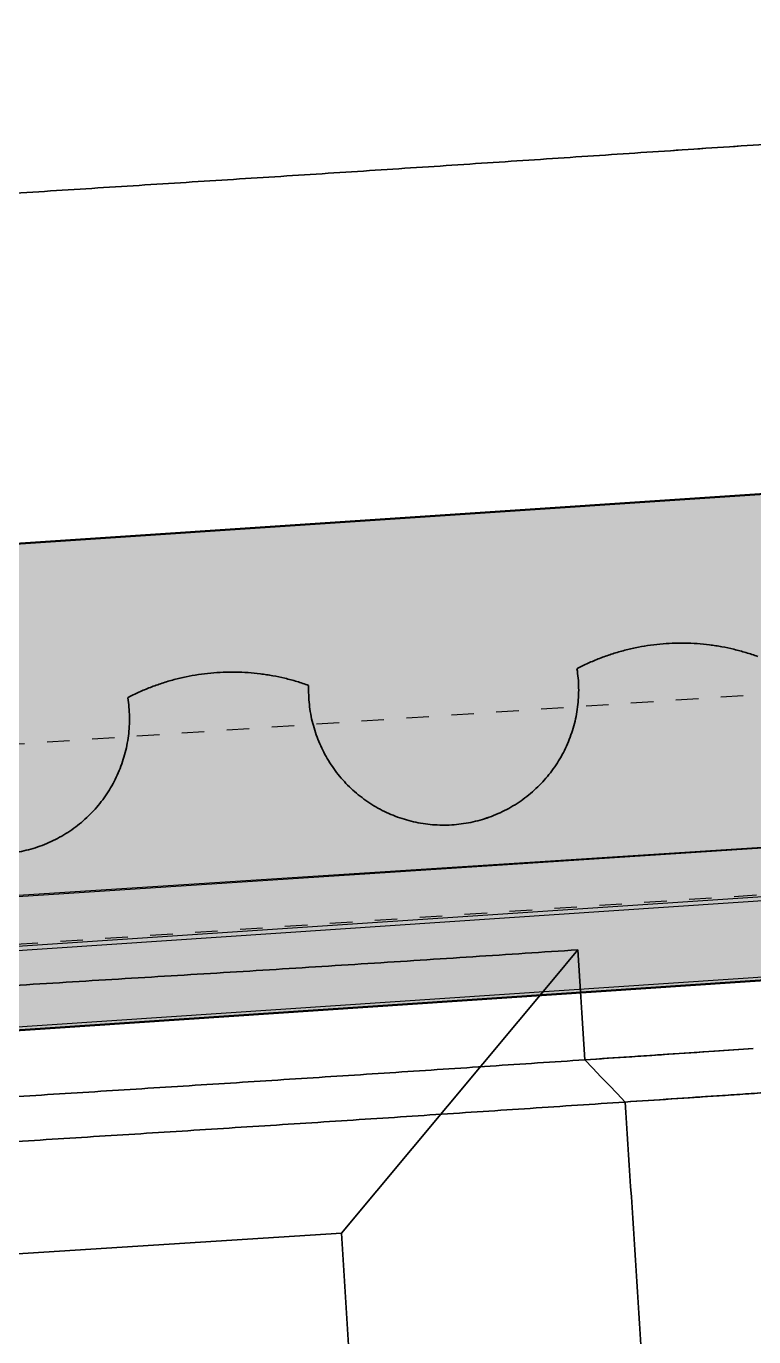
# Model space of a CAD drawing. Header units: metres. Extents: x -1161 to -1080, y 3 to 563.
# Drawn here: x -1101.99 to -1098.75, y 542.73 to 548.55 of the extents above; entities that cross this region are included whole.
import ezdxf

# ---------------------------------------------------------------- set-up
doc = ezdxf.new("R2010")
doc.units = ezdxf.units.M
doc.linetypes.add('JacobsDash', pattern=[0.0045, 0.003, -0.0015])
doc.linetypes.add('JacobsGridLine', pattern=[0.0145, 0.01, -0.001, 0.0025, -0.001])
doc.layers.get('Defpoints').update_dxf_attribs({"color": 41})
for name, color, linetype, lineweight in [('A-ANNO-DIMS', 7, 'Continuous', 9), ('A-DETL', 7, 'Continuous', 13), ('A-DETL-GENF', 7, 'Continuous', 9), ('A-FLOR', 7, 'Continuous', 50), ('A-GENM', 7, 'Continuous', 35), ('S-BEAM', 7, 'Continuous', 50), ('S-BEAM-HDLN', 7, 'JacobsDash', 18), ('S-GRID', 7, 'Continuous', 9)]:
    doc.layers.add(name, color=color, linetype=linetype, lineweight=lineweight)
doc.styles.add('Arial Narrow_2', font='ARIALN.TTF', dxfattribs={"height": 0.25})
doc.dimstyles.new('Dimension_Standard_O__mm_', dxfattribs={"dimscale": 0.3048, "dimtxt": 0.255858, "dimasz": 0.82021, "dimexe": 0.787402, "dimexo": 0.492126, "dimgap": 0.492126, "dimtad": 1, "dimdec": 0, "dimlfac": 1000, "dimzin": 0, "dimdsep": 46, "dimtxsty": 'Arial Narrow_2', "dimsah": 1, "dimcen": 0.09, "dimaunit": 1, "dimadec": 4, "dimazin": 0, "dimtfac": 1, "dimtdec": 4, "dimtix": 1, "dimtmove": 0, "dimatfit": 3, "dimfxl": 1, "dimtvp": 1, "dimtfill": 1, "dimtolj": 1, "dimtzin": 0, "dimlwd": 18, "dimlwe": 18, "dimarcsym": 2})

# ---------------------------------------------------------------- blocks, each defined once
blk = doc.blocks.new('Top of Pavement - RL A - Top of Pavement - RL A-68818558-DRG-2873171 - BARRIER LAYOUT')
at = {"layer": 'A-GENM', "color": 253, "lineweight": 25, "true_color": 0xa3a3a3}
for points, knots in [([(133.6545, 52.8254), (133.6714, 52.7616), (133.7244, 52.5622), (133.8134, 52.2271), (133.9216, 51.8201), (134.0297, 51.4132), (134.1379, 51.0062), (134.246, 50.5993), (134.3542, 50.1923), (134.4623, 49.7853), (134.5704, 49.3784), (134.6786, 48.9714), (134.7867, 48.5645), (134.8949, 48.1575), (135.003, 47.7505), (135.1111, 47.3436), (135.2193, 46.9366), (135.3274, 46.5296), (135.4356, 46.1227), (135.5437, 45.7157), (135.6519, 45.3087), (135.76, 44.9017), (135.8682, 44.4948), (135.9763, 44.0878), (136.0844, 43.6808), (136.1926, 43.2739), (136.3007, 42.8669), (136.4089, 42.4599), (136.517, 42.0529), (136.6252, 41.6459), (136.7333, 41.239), (136.8415, 40.832), (136.9496, 40.425), (137.0578, 40.018), (137.1659, 39.611), (137.274, 39.204), (137.3822, 38.7971), (137.4903, 38.3901), (137.5985, 37.9831), (137.7066, 37.5761), (137.8148, 37.1691), (137.9229, 36.7621), (138.0311, 36.3552), (138.1392, 35.9482), (138.2474, 35.5412), (138.3555, 35.1342), (138.4637, 34.7272), (138.5718, 34.3202), (138.6799, 33.9132), (138.7881, 33.5062), (138.8962, 33.0993), (139.0044, 32.6923), (139.1125, 32.2853), (139.2207, 31.8783), (139.3288, 31.4713), (139.437, 31.0643), (139.5451, 30.6573), (139.6533, 30.2503), (139.7614, 29.8433), (139.8696, 29.4363), (139.9777, 29.0294), (140.0858, 28.6224), (140.194, 28.2154), (140.3021, 27.8084), (140.4103, 27.4014), (140.5184, 26.9944), (140.6266, 26.5874), (140.7347, 26.1804), (140.8429, 25.7734), (140.951, 25.3664), (141.0592, 24.9595), (141.1673, 24.5525), (141.2754, 24.1455), (141.3836, 23.7385), (141.4917, 23.3315), (141.5999, 22.9245), (141.708, 22.5175), (141.8162, 22.1105), (141.9243, 21.7036), (142.0325, 21.2966), (142.1406, 20.8896), (142.2487, 20.4826), (142.3569, 20.0756), (142.465, 19.6686), (142.5732, 19.2616), (142.6813, 18.8547), (142.7895, 18.4477), (142.8976, 18.0407), (143.0058, 17.6337), (143.1139, 17.2268), (143.222, 16.8198), (143.3302, 16.4128), (143.4383, 16.0058), (143.5465, 15.5989), (143.6546, 15.1919), (143.7627, 14.7849), (143.8709, 14.3779), (143.961, 14.0387), (144.0331, 13.7674), (144.0871, 13.5639), (144.1412, 13.3605), (144.2133, 13.0892), (144.3034, 12.75), (144.4116, 12.3431), (144.5197, 11.9361), (144.6278, 11.5291), (144.736, 11.1222), (144.8444, 10.7153), (144.9524, 10.3083), (145.0595, 9.9011), (145.1678, 9.4942), (145.2607, 9.1557), (145.3386, 8.886), (145.3992, 8.6845), (145.4628, 8.484), (145.5289, 8.2844), (145.5965, 8.0852), (145.6648, 7.8863), (145.7327, 7.6873), (145.8221, 7.4215), (145.9107, 7.1555), (145.9993, 6.8894), (146.0883, 6.6235), (146.1998, 6.2912), (146.3336, 5.8925), (146.4672, 5.4936), (146.6007, 5.0948), (146.7343, 4.6959), (146.8681, 4.2972), (147.0025, 3.8987), (147.1372, 3.5003), (147.317, 2.9692), (147.4968, 2.4381), (147.6766, 1.907), (147.8114, 1.5086), (147.9462, 1.1103), (148.0811, 0.712), (148.2159, 0.3137), (148.3507, -0.0847), (148.4855, -0.483), (148.6204, -0.8813), (148.7552, -1.2796), (148.89, -1.6778), (149.0248, -2.0761), (149.1596, -2.4744), (149.2944, -2.8727), (149.4293, -3.2709), (149.5641, -3.6692), (149.6989, -4.0675), (149.8334, -4.4649), (149.923, -4.7296), (149.9677, -4.8615)], [0.3165601, 0.3165601, 0.3165601, 0.3165601, 0.3179191, 0.3208092, 0.3236994, 0.3265896, 0.3294798, 0.3323699, 0.3352601, 0.3381503, 0.3410405, 0.3439306, 0.3468208, 0.349711, 0.3526012, 0.3554913, 0.3583815, 0.3612717, 0.3641618, 0.367052, 0.3699422, 0.3728324, 0.3757225, 0.3786127, 0.3815029, 0.3843931, 0.3872832, 0.3901734, 0.3930636, 0.3959538, 0.3988439, 0.4017341, 0.4046243, 0.4075145, 0.4104046, 0.4132948, 0.416185, 0.4190751, 0.4219653, 0.4248555, 0.4277457, 0.4306358, 0.433526, 0.4364162, 0.4393064, 0.4421965, 0.4450867, 0.4479769, 0.4508671, 0.4537572, 0.4566474, 0.4595376, 0.4624277, 0.4653179, 0.4682081, 0.4710983, 0.4739884, 0.4768786, 0.4797688, 0.482659, 0.4855491, 0.4884393, 0.4913295, 0.4942197, 0.4971098, 0.5, 0.5028902, 0.5057803, 0.5086705, 0.5115607, 0.5144509, 0.517341, 0.5202312, 0.5231214, 0.5260116, 0.5289017, 0.5317919, 0.5346821, 0.5375723, 0.5404624, 0.5433526, 0.5462428, 0.5491329, 0.5520231, 0.5549133, 0.5578035, 0.5606936, 0.5635838, 0.566474, 0.5693642, 0.5722543, 0.5751445, 0.5780347, 0.5809249, 0.583815, 0.5867052, 0.5895954, 0.5924855, 0.5939306, 0.5953757, 0.5968208, 0.5982659, 0.6011561, 0.6040462, 0.6069364, 0.6098266, 0.6127168, 0.6156069, 0.6184971, 0.6213873, 0.6242775, 0.6271676, 0.6286127, 0.6300578, 0.6315029, 0.632948, 0.6343931, 0.6358382, 0.6372832, 0.6387283, 0.6416185, 0.6430636, 0.6445087, 0.6473988, 0.650289, 0.6531792, 0.6560694, 0.6589595, 0.6618497, 0.6647399, 0.6676301, 0.6705202, 0.6763006, 0.6791908, 0.6820809, 0.6849711, 0.6878613, 0.6907514, 0.6936416, 0.6965318, 0.699422, 0.7023121, 0.7052023, 0.7080925, 0.7109827, 0.7138728, 0.716763, 0.7196532, 0.7225434, 0.7254335, 0.7283052, 0.7283052, 0.7283052, 0.7283052]), ([(133.6545, 52.8254), (133.6714, 52.7616), (133.7244, 52.5622), (133.8134, 52.2271), (133.9216, 51.8201), (134.0297, 51.4132), (134.1379, 51.0062), (134.246, 50.5993), (134.3542, 50.1923), (134.4623, 49.7853), (134.5704, 49.3784), (134.6786, 48.9714), (134.7867, 48.5645), (134.8949, 48.1575), (135.003, 47.7505), (135.1111, 47.3436), (135.2193, 46.9366), (135.3274, 46.5296), (135.4356, 46.1227), (135.5437, 45.7157), (135.6519, 45.3087), (135.76, 44.9017), (135.8682, 44.4948), (135.9763, 44.0878), (136.0844, 43.6808), (136.1926, 43.2739), (136.3007, 42.8669), (136.4089, 42.4599), (136.517, 42.0529), (136.6252, 41.6459), (136.7333, 41.239), (136.8415, 40.832), (136.9496, 40.425), (137.0578, 40.018), (137.1659, 39.611), (137.274, 39.204), (137.3822, 38.7971), (137.4903, 38.3901), (137.5985, 37.9831), (137.7066, 37.5761), (137.8148, 37.1691), (137.9229, 36.7621), (138.0311, 36.3552), (138.1392, 35.9482), (138.2474, 35.5412), (138.3555, 35.1342), (138.4637, 34.7272), (138.5718, 34.3202), (138.6799, 33.9132), (138.7881, 33.5062), (138.8962, 33.0993), (139.0044, 32.6923), (139.1125, 32.2853), (139.2207, 31.8783), (139.3288, 31.4713), (139.437, 31.0643), (139.5451, 30.6573), (139.6533, 30.2503), (139.7614, 29.8433), (139.8696, 29.4363), (139.9777, 29.0294), (140.0858, 28.6224), (140.194, 28.2154), (140.3021, 27.8084), (140.4103, 27.4014), (140.5184, 26.9944), (140.6266, 26.5874), (140.7347, 26.1804), (140.8429, 25.7734), (140.951, 25.3664), (141.0592, 24.9595), (141.1673, 24.5525), (141.2754, 24.1455), (141.3836, 23.7385), (141.5278, 23.1958), (141.672, 22.6532), (141.8162, 22.1105), (141.9243, 21.7036), (142.0325, 21.2966), (142.1406, 20.8896), (142.2487, 20.4826), (142.3569, 20.0756), (142.465, 19.6686), (142.5732, 19.2616), (142.6813, 18.8547), (142.7895, 18.4477), (142.8976, 18.0407), (143.0058, 17.6337), (143.1139, 17.2268), (143.222, 16.8198), (143.3302, 16.4128), (143.4383, 16.0058), (143.5465, 15.5989), (143.6546, 15.1919), (143.7627, 14.7849), (143.8709, 14.3779), (143.961, 14.0387), (144.0331, 13.7674), (144.0871, 13.5639), (144.1412, 13.3605), (144.2133, 13.0892), (144.3034, 12.75), (144.4116, 12.3431), (144.5197, 11.9361), (144.6278, 11.5291), (144.736, 11.1222), (144.8444, 10.7153), (144.9524, 10.3083), (145.0595, 9.9011), (145.1678, 9.4942), (145.2607, 9.1557), (145.3386, 8.886), (145.3992, 8.6845), (145.4628, 8.484), (145.5289, 8.2844), (145.5965, 8.0852), (145.6648, 7.8863), (145.7327, 7.6873), (145.8221, 7.4215), (145.9107, 7.1555), (145.9993, 6.8894), (146.0883, 6.6235), (146.1998, 6.2912), (146.3336, 5.8925), (146.4672, 5.4936), (146.6007, 5.0948), (146.7343, 4.6959), (146.8681, 4.2972), (147.0025, 3.8987), (147.1372, 3.5003), (147.2721, 3.102), (147.4069, 2.7037), (147.5418, 2.3053), (147.6766, 1.907), (147.8114, 1.5086), (147.9462, 1.1103), (148.0811, 0.712), (148.2159, 0.3137), (148.3507, -0.0847), (148.4855, -0.483), (148.6204, -0.8813), (148.7552, -1.2796), (148.89, -1.6778), (149.0248, -2.0761), (149.1596, -2.4744), (149.2944, -2.8727), (149.4293, -3.2709), (149.5641, -3.6692), (149.6989, -4.0675), (149.8334, -4.4649), (149.923, -4.7296), (149.9677, -4.8615)], [0.3165601, 0.3165601, 0.3165601, 0.3165601, 0.3179191, 0.3208092, 0.3236994, 0.3265896, 0.3294798, 0.3323699, 0.3352601, 0.3381503, 0.3410405, 0.3439306, 0.3468208, 0.349711, 0.3526012, 0.3554913, 0.3583815, 0.3612717, 0.3641618, 0.367052, 0.3699422, 0.3728324, 0.3757225, 0.3786127, 0.3815029, 0.3843931, 0.3872832, 0.3901734, 0.3930636, 0.3959538, 0.3988439, 0.4017341, 0.4046243, 0.4075145, 0.4104046, 0.4132948, 0.416185, 0.4190751, 0.4219653, 0.4248555, 0.4277457, 0.4306358, 0.433526, 0.4364162, 0.4393064, 0.4421965, 0.4450867, 0.4479769, 0.4508671, 0.4537572, 0.4566474, 0.4595376, 0.4624277, 0.4653179, 0.4682081, 0.4710983, 0.4739884, 0.4768786, 0.4797688, 0.482659, 0.4855491, 0.4884393, 0.4913295, 0.4942197, 0.4971098, 0.5, 0.5028902, 0.5057803, 0.5086705, 0.5115607, 0.5144509, 0.517341, 0.5202312, 0.5231214, 0.5260116, 0.5317919, 0.5346821, 0.5375723, 0.5404624, 0.5433526, 0.5462428, 0.5491329, 0.5520231, 0.5549133, 0.5578035, 0.5606936, 0.5635838, 0.566474, 0.5693642, 0.5722543, 0.5751445, 0.5780347, 0.5809249, 0.583815, 0.5867052, 0.5895954, 0.5924855, 0.5939306, 0.5953757, 0.5968208, 0.5982659, 0.6011561, 0.6040462, 0.6069364, 0.6098266, 0.6127168, 0.6156069, 0.6184971, 0.6213873, 0.6242775, 0.6271676, 0.6286127, 0.6300578, 0.6315029, 0.632948, 0.6343931, 0.6358382, 0.6372832, 0.6387283, 0.6416185, 0.6430636, 0.6445087, 0.6473988, 0.650289, 0.6531792, 0.6560694, 0.6589595, 0.6618497, 0.6647399, 0.6676301, 0.6705202, 0.6734104, 0.6763006, 0.6791908, 0.6820809, 0.6849711, 0.6878613, 0.6907514, 0.6936416, 0.6965318, 0.699422, 0.7023121, 0.7052023, 0.7080925, 0.7109827, 0.7138728, 0.716763, 0.7196532, 0.7225434, 0.7254335, 0.7283052, 0.7283052, 0.7283052, 0.7283052])]:
    blk.add_open_spline(points, degree=3, knots=knots, dxfattribs=at)
at = {"layer": 'A-GENM', "color": 9, "lineweight": 25, "true_color": 0xbebebe}
for points in [[(142.5519, 4.5753), (142.5074, 4.7082), (142.4629, 4.8412), (142.4183, 4.9741)], [(142.2237, 4.9284), (142.2683, 4.7955), (142.3128, 4.6626), (142.3573, 4.5297)], [(142.819, 3.7777), (142.7744, 3.9106), (142.6854, 4.1765), (142.5964, 4.4424), (142.5519, 4.5753)], [(142.3573, 4.5297), (142.4019, 4.3967), (142.4463, 4.2638), (142.4908, 4.1308)], [(142.4908, 4.1308), (142.5353, 3.9979), (142.5798, 3.865), (142.6244, 3.732)], [(142.6244, 3.732), (142.669, 3.5991), (142.7136, 3.4662), (142.7583, 3.3334)], [(143.0872, 2.9805), (143.0424, 3.1133), (142.9528, 3.379), (142.8635, 3.6448), (142.819, 3.7777)], [(142.7583, 3.3334), (142.803, 3.2005), (142.8478, 3.0677), (142.8927, 2.9349)], [(143.2219, 2.5821), (143.177, 2.7149), (143.1321, 2.8477), (143.0872, 2.9805)], [(142.8927, 2.9349), (142.9375, 2.8021), (142.9824, 2.6693), (143.0273, 2.5365)], [(143.4915, 1.7854), (143.4466, 1.9182), (143.3567, 2.1838), (143.2668, 2.4493), (143.2219, 2.5821)], [(143.0273, 2.5365), (143.0722, 2.4037), (143.1172, 2.2709), (143.1621, 2.1381)], [(143.1621, 2.1381), (143.2071, 2.0054), (143.252, 1.8726), (143.297, 1.7398)], [(143.5467, 1.6224), (143.5283, 1.6768), (143.5099, 1.7311), (143.4915, 1.7854)], [(143.297, 1.7398), (143.3419, 1.607), (143.3869, 1.4743), (143.4318, 1.3415)]]:
    blk.add_open_spline(points, degree=3, dxfattribs=at)
blk = doc.blocks.new('T2DPAA-T2D-C3S-RS-M3D-100334_rvt-1-DRG-2873171 - BARRIER LAYOUT')
at = {"layer": 'A-GENM', "color": 254, "lineweight": 25, "true_color": 0xd1d1d1}
for p, q in [((-1099.6443, 544.3182), (-1099.536, 544.448)), ((-1100.5864, 543.1896), (-1099.6444, 544.3182)), ((-1100.5864, 543.1896), (-1102.4823, 543.069)), ((-1100.4856, 541.5934), (-1100.5864, 543.1896))]:
    blk.add_line(p, q, dxfattribs=at)
at = {"layer": 'A-GENM', "color": 9, "lineweight": 25, "true_color": 0xbebebe, "flags": 128}
for points in [[(-1099.536, 544.448), (-1099.5315, 544.3782), (-1099.527, 544.3084), (-1099.5226, 544.2386), (-1099.5181, 544.1688), (-1099.5136, 544.099), (-1099.5092, 544.0292), (-1099.5047, 543.9594)], [(-1099.5047, 543.9594), (-1099.4687, 543.9219), (-1099.4328, 543.8844), (-1099.3968, 543.8469), (-1099.3609, 543.8095), (-1099.3249, 543.772)]]:
    blk.add_lwpolyline(points, dxfattribs=at)
at = {"layer": 'A-GENM', "color": 9, "lineweight": 25, "true_color": 0xbebebe}
for points in [[(-1099.2258, 545.7989), (-1099.2076, 545.8016), (-1099.1893, 545.8039), (-1099.171, 545.8057)], [(-1099.171, 545.8057), (-1099.1526, 545.8074), (-1099.1343, 545.8087), (-1099.1159, 545.8094)], [(-1099.1159, 545.8094), (-1099.0975, 545.8101), (-1099.0791, 545.8103), (-1099.0606, 545.8101)], [(-1099.0606, 545.8101), (-1099.0422, 545.8098), (-1099.0238, 545.809), (-1099.0055, 545.8077)], [(-1099.0055, 545.8077), (-1098.9871, 545.8064), (-1098.9688, 545.8046), (-1098.9505, 545.8023)], [(-1099.4389, 545.742), (-1099.4217, 545.7487), (-1099.4044, 545.7549), (-1099.3869, 545.7606)], [(-1099.3339, 545.7763), (-1099.3161, 545.7811), (-1099.2982, 545.7853), (-1099.2802, 545.7891)], [(-1099.2802, 545.7891), (-1099.2621, 545.7929), (-1099.244, 545.7961), (-1099.2258, 545.7989)], [(-1098.9505, 545.8023), (-1098.9322, 545.8), (-1098.914, 545.7972), (-1098.8959, 545.7939)], [(-1098.8959, 545.7939), (-1098.8778, 545.7905), (-1098.8598, 545.7867), (-1098.8419, 545.7824)], [(-1098.8419, 545.7824), (-1098.824, 545.7781), (-1098.8062, 545.7733), (-1098.7886, 545.768)], [(-1098.7886, 545.768), (-1098.7709, 545.7627), (-1098.7534, 545.757), (-1098.7361, 545.7507)], [(-1099.5394, 545.6963), (-1099.5231, 545.7048), (-1099.5066, 545.7129), (-1099.4898, 545.7205)], [(-1099.5342, 545.654), (-1099.5354, 545.6681), (-1099.5372, 545.6822), (-1099.5394, 545.6963)], [(-1099.4898, 545.7205), (-1099.473, 545.7281), (-1099.456, 545.7353), (-1099.4389, 545.742)], [(-1101.4347, 545.6134), (-1101.4175, 545.6201), (-1101.4002, 545.6263), (-1101.3827, 545.632)], [(-1101.3297, 545.6477), (-1101.3119, 545.6525), (-1101.2939, 545.6568), (-1101.2759, 545.6605)], [(-1101.2759, 545.6605), (-1101.2579, 545.6643), (-1101.2397, 545.6675), (-1101.2215, 545.6703)], [(-1101.2215, 545.6703), (-1101.2033, 545.6731), (-1101.185, 545.6753), (-1101.1666, 545.6771)], [(-1101.1666, 545.6771), (-1101.1483, 545.6788), (-1101.1299, 545.6801), (-1101.1115, 545.6808)], [(-1101.1115, 545.6808), (-1101.0931, 545.6815), (-1101.0747, 545.6817), (-1101.0562, 545.6815)], [(-1101.0562, 545.6815), (-1101.0378, 545.6812), (-1101.0194, 545.6804), (-1101.001, 545.6791)], [(-1101.001, 545.6791), (-1100.9826, 545.6778), (-1100.9643, 545.676), (-1100.946, 545.6736)], [(-1100.946, 545.6736), (-1100.9278, 545.6713), (-1100.9095, 545.6685), (-1100.8914, 545.6652)], [(-1100.8914, 545.6652), (-1100.8733, 545.6619), (-1100.8553, 545.658), (-1100.8374, 545.6537)], [(-1100.8374, 545.6537), (-1100.8195, 545.6494), (-1100.8017, 545.6446), (-1100.784, 545.6393)], [(-1100.784, 545.6393), (-1100.7664, 545.634), (-1100.7489, 545.6282), (-1100.7316, 545.622)], [(-1099.532, 545.6114), (-1099.5322, 545.6256), (-1099.533, 545.6398), (-1099.5342, 545.654)], [(-1101.5353, 545.5676), (-1101.519, 545.5762), (-1101.5024, 545.5843), (-1101.4856, 545.5919)], [(-1101.4856, 545.5919), (-1101.4688, 545.5995), (-1101.4519, 545.6067), (-1101.4347, 545.6134)], [(-1100.7316, 545.622), (-1100.7321, 545.6078), (-1100.732, 545.5936), (-1100.7315, 545.5795)], [(-1100.7315, 545.5795), (-1100.731, 545.5653), (-1100.73, 545.5512), (-1100.7284, 545.5371)], [(-1099.5328, 545.5688), (-1099.532, 545.583), (-1099.5318, 545.5972), (-1099.532, 545.6114)], [(-1101.5301, 545.5254), (-1101.5313, 545.5395), (-1101.533, 545.5536), (-1101.5353, 545.5676)], [(-1101.5279, 545.4828), (-1101.5281, 545.497), (-1101.5288, 545.5112), (-1101.5301, 545.5254)], [(-1100.7284, 545.5371), (-1100.7269, 545.5231), (-1100.7249, 545.509), (-1100.7224, 545.4951)], [(-1099.5435, 545.4844), (-1099.5407, 545.4983), (-1099.5384, 545.5123), (-1099.5366, 545.5264)], [(-1099.5366, 545.5264), (-1099.5349, 545.5405), (-1099.5336, 545.5547), (-1099.5328, 545.5688)], [(-1101.5287, 545.4402), (-1101.5279, 545.4544), (-1101.5276, 545.4686), (-1101.5279, 545.4828)], [(-1100.7224, 545.4951), (-1100.7199, 545.4812), (-1100.7169, 545.4673), (-1100.7134, 545.4536)], [(-1099.5533, 545.4429), (-1099.5495, 545.4566), (-1099.5463, 545.4704), (-1099.5435, 545.4844)], [(-1101.5394, 545.3558), (-1101.5366, 545.3697), (-1101.5343, 545.3837), (-1101.5325, 545.3978)], [(-1101.5325, 545.3978), (-1101.5307, 545.4119), (-1101.5295, 545.4261), (-1101.5287, 545.4402)], [(-1100.7134, 545.4536), (-1100.7099, 545.4399), (-1100.7059, 545.4263), (-1100.7014, 545.4128)], [(-1100.7014, 545.4128), (-1100.697, 545.3994), (-1100.6921, 545.3861), (-1100.6867, 545.373)], [(-1099.5816, 545.3626), (-1099.5759, 545.3756), (-1099.5707, 545.3888), (-1099.566, 545.4022)], [(-1099.566, 545.4022), (-1099.5613, 545.4156), (-1099.5571, 545.4292), (-1099.5533, 545.4429)], [(-1101.5492, 545.3143), (-1101.5454, 545.328), (-1101.5421, 545.3418), (-1101.5394, 545.3558)], [(-1100.6867, 545.373), (-1100.6813, 545.36), (-1100.6754, 545.3471), (-1100.6691, 545.3344)], [(-1099.6, 545.3241), (-1099.5934, 545.3367), (-1099.5873, 545.3495), (-1099.5816, 545.3626)], [(-1101.5619, 545.2736), (-1101.5572, 545.287), (-1101.5529, 545.3006), (-1101.5492, 545.3143)], [(-1100.6691, 545.3344), (-1100.6628, 545.3217), (-1100.6561, 545.3093), (-1100.6489, 545.2971)], [(-1100.6489, 545.2971), (-1100.6417, 545.2849), (-1100.6341, 545.2729), (-1100.626, 545.2613)], [(-1099.6446, 545.2516), (-1099.6363, 545.2631), (-1099.6284, 545.275), (-1099.621, 545.2871)], [(-1099.621, 545.2871), (-1099.6136, 545.2992), (-1099.6065, 545.3115), (-1099.6, 545.3241)], [(-1101.5958, 545.1955), (-1101.5892, 545.2081), (-1101.5831, 545.2209), (-1101.5775, 545.234)], [(-1101.5775, 545.234), (-1101.5718, 545.247), (-1101.5666, 545.2602), (-1101.5619, 545.2736)], [(-1100.626, 545.2613), (-1100.618, 545.2496), (-1100.6096, 545.2382), (-1100.6007, 545.2272)], [(-1100.6007, 545.2272), (-1100.5919, 545.2161), (-1100.5827, 545.2054), (-1100.5731, 545.195)], [(-1099.6707, 545.2179), (-1099.6616, 545.2288), (-1099.6529, 545.24), (-1099.6446, 545.2516)], [(-1101.6168, 545.1585), (-1101.6094, 545.1706), (-1101.6024, 545.1829), (-1101.5958, 545.1955)], [(-1100.5731, 545.195), (-1100.5635, 545.1845), (-1100.5535, 545.1745), (-1100.5432, 545.1648)], [(-1100.5432, 545.1648), (-1100.5329, 545.1551), (-1100.5222, 545.1457), (-1100.5113, 545.1368)], [(-1099.7297, 545.1564), (-1099.7191, 545.166), (-1099.7089, 545.1759), (-1099.6991, 545.1861)], [(-1099.6991, 545.1861), (-1099.6893, 545.1964), (-1099.6798, 545.207), (-1099.6707, 545.2179)], [(-1101.6665, 545.0893), (-1101.6574, 545.1002), (-1101.6487, 545.1115), (-1101.6405, 545.123)], [(-1101.6405, 545.123), (-1101.6322, 545.1345), (-1101.6243, 545.1464), (-1101.6168, 545.1585)], [(-1100.5113, 545.1368), (-1100.5003, 545.1278), (-1100.489, 545.1193), (-1100.4774, 545.1111)], [(-1100.4774, 545.1111), (-1100.4659, 545.103), (-1100.454, 545.0952), (-1100.4419, 545.0879)], [(-1099.7968, 545.104), (-1099.785, 545.1119), (-1099.7735, 545.1202), (-1099.7623, 545.129)], [(-1099.7623, 545.129), (-1099.7511, 545.1378), (-1099.7402, 545.1469), (-1099.7297, 545.1564)], [(-1101.7255, 545.0278), (-1101.715, 545.0374), (-1101.7048, 545.0473), (-1101.6949, 545.0575)], [(-1101.6949, 545.0575), (-1101.6851, 545.0678), (-1101.6756, 545.0784), (-1101.6665, 545.0893)], [(-1100.4419, 545.0879), (-1100.4298, 545.0806), (-1100.4174, 545.0737), (-1100.4048, 545.0673)], [(-1100.4048, 545.0673), (-1100.3922, 545.0608), (-1100.3793, 545.0548), (-1100.3663, 545.0493)], [(-1100.3663, 545.0493), (-1100.3533, 545.0438), (-1100.34, 545.0387), (-1100.3267, 545.0341)], [(-1099.9096, 545.0443), (-1099.8964, 545.0496), (-1099.8834, 545.0553), (-1099.8706, 545.0615)], [(-1099.8706, 545.0615), (-1099.8578, 545.0677), (-1099.8453, 545.0743), (-1099.8329, 545.0814)], [(-1099.8329, 545.0814), (-1099.8206, 545.0885), (-1099.8086, 545.096), (-1099.7968, 545.104)], [(-1101.7926, 544.9754), (-1101.7808, 544.9833), (-1101.7693, 544.9917), (-1101.7581, 545.0004)], [(-1101.7581, 545.0004), (-1101.7469, 545.0092), (-1101.7361, 545.0183), (-1101.7255, 545.0278)], [(-1100.3267, 545.0341), (-1100.3133, 545.0295), (-1100.2997, 545.0254), (-1100.286, 545.0218)], [(-1100.286, 545.0218), (-1100.2723, 545.0181), (-1100.2584, 545.0149), (-1100.2445, 545.0123)], [(-1100.2445, 545.0123), (-1100.2305, 545.0096), (-1100.2165, 545.0075), (-1100.2024, 545.0058)], [(-1100.2024, 545.0058), (-1100.1883, 545.0041), (-1100.1741, 545.0029), (-1100.1599, 545.0023)], [(-1100.1599, 545.0023), (-1100.1457, 545.0016), (-1100.1315, 545.0015), (-1100.1173, 545.0018)], [(-1100.1173, 545.0018), (-1100.1031, 545.0022), (-1100.0889, 545.003), (-1100.0748, 545.0044)], [(-1100.0748, 545.0044), (-1100.0606, 545.0057), (-1100.0465, 545.0076), (-1100.0325, 545.0099)], [(-1100.0325, 545.0099), (-1100.0185, 545.0123), (-1100.0046, 545.0151), (-1099.9908, 545.0185)], [(-1099.9908, 545.0185), (-1099.977, 545.0218), (-1099.9633, 545.0256), (-1099.9497, 545.03)], [(-1099.9497, 545.03), (-1099.9362, 545.0343), (-1099.9228, 545.0391), (-1099.9096, 545.0443)], [(-1101.9055, 544.9157), (-1101.8923, 544.921), (-1101.8793, 544.9267), (-1101.8665, 544.9329)], [(-1101.8665, 544.9329), (-1101.8537, 544.9391), (-1101.8411, 544.9457), (-1101.8288, 544.9528)], [(-1101.8288, 544.9528), (-1101.8165, 544.9599), (-1101.8044, 544.9674), (-1101.7926, 544.9754)], [(-1101.9866, 544.8899), (-1101.9728, 544.8932), (-1101.9591, 544.897), (-1101.9456, 544.9014)], [(-1101.9456, 544.9014), (-1101.932, 544.9057), (-1101.9187, 544.9105), (-1101.9055, 544.9157)], [(-1098.7563, 544.0093), (-1098.8731, 544.0015), (-1098.9899, 543.9937), (-1099.1068, 543.9859)], [(-1099.1068, 543.9859), (-1099.2394, 543.9771), (-1099.3721, 543.9682), (-1099.5047, 543.9594)], [(-1098.9176, 543.7992), (-1098.7819, 543.8083), (-1098.5103, 543.8264), (-1098.103, 543.8535), (-1097.8315, 543.8716), (-1097.6957, 543.8807)], [(-1099.3249, 543.772), (-1099.1891, 543.7811), (-1099.0534, 543.7901), (-1098.9176, 543.7992)]]:
    blk.add_open_spline(points, degree=3, dxfattribs=at)
at = {"layer": 'A-GENM', "color": 253, "lineweight": 25, "true_color": 0xa3a3a3}
for points in [[(-1099.171, 545.8057), (-1099.1893, 545.8039), (-1099.2076, 545.8016), (-1099.2258, 545.7989)], [(-1099.1159, 545.8094), (-1099.1343, 545.8087), (-1099.1526, 545.8074), (-1099.171, 545.8057)], [(-1099.0606, 545.8101), (-1099.0791, 545.8104), (-1099.0975, 545.8101), (-1099.1159, 545.8094)], [(-1099.0055, 545.8077), (-1099.0238, 545.809), (-1099.0422, 545.8098), (-1099.0606, 545.8101)], [(-1098.9505, 545.8023), (-1098.9688, 545.8046), (-1098.9871, 545.8064), (-1099.0055, 545.8077)], [(-1099.3869, 545.7606), (-1099.4044, 545.7549), (-1099.4217, 545.7487), (-1099.4389, 545.742)], [(-1099.3339, 545.7763), (-1099.3517, 545.7716), (-1099.3694, 545.7663), (-1099.3869, 545.7606)], [(-1099.2802, 545.7891), (-1099.2982, 545.7853), (-1099.3161, 545.7811), (-1099.3339, 545.7763)], [(-1099.2258, 545.7989), (-1099.244, 545.7961), (-1099.2621, 545.7929), (-1099.2802, 545.7891)], [(-1098.8959, 545.7939), (-1098.905, 545.7955), (-1098.9231, 545.7986), (-1098.9414, 545.8011), (-1098.9505, 545.8023)], [(-1098.8419, 545.7824), (-1098.8598, 545.7867), (-1098.8778, 545.7905), (-1098.8959, 545.7939)], [(-1098.7886, 545.768), (-1098.8062, 545.7733), (-1098.824, 545.7781), (-1098.8419, 545.7824)], [(-1098.7361, 545.7507), (-1098.7534, 545.757), (-1098.7709, 545.7627), (-1098.7886, 545.768)], [(-1099.4898, 545.7205), (-1099.5066, 545.7129), (-1099.5231, 545.7048), (-1099.5394, 545.6963)], [(-1099.5394, 545.6963), (-1099.5372, 545.6822), (-1099.5354, 545.6681), (-1099.5342, 545.654)], [(-1099.4389, 545.742), (-1099.456, 545.7353), (-1099.473, 545.7281), (-1099.4898, 545.7205)], [(-1101.3827, 545.632), (-1101.4002, 545.6263), (-1101.4175, 545.6201), (-1101.4347, 545.6134)], [(-1101.3297, 545.6477), (-1101.3475, 545.643), (-1101.3651, 545.6377), (-1101.3827, 545.632)], [(-1101.2759, 545.6605), (-1101.2939, 545.6568), (-1101.3119, 545.6525), (-1101.3297, 545.6477)], [(-1101.2215, 545.6703), (-1101.2397, 545.6675), (-1101.2579, 545.6643), (-1101.2759, 545.6605)], [(-1101.1666, 545.6771), (-1101.185, 545.6753), (-1101.2033, 545.6731), (-1101.2215, 545.6703)], [(-1101.1115, 545.6808), (-1101.1299, 545.6801), (-1101.1483, 545.6788), (-1101.1666, 545.6771)], [(-1101.0562, 545.6815), (-1101.0747, 545.6817), (-1101.0931, 545.6815), (-1101.1115, 545.6808)], [(-1101.001, 545.6791), (-1101.0194, 545.6804), (-1101.0378, 545.6812), (-1101.0562, 545.6815)], [(-1100.946, 545.6736), (-1100.9643, 545.676), (-1100.9826, 545.6778), (-1101.001, 545.6791)], [(-1100.8914, 545.6652), (-1100.9005, 545.6669), (-1100.9186, 545.6699), (-1100.9369, 545.6725), (-1100.946, 545.6736)], [(-1100.8374, 545.6537), (-1100.8553, 545.658), (-1100.8733, 545.6619), (-1100.8914, 545.6652)], [(-1100.784, 545.6393), (-1100.8017, 545.6446), (-1100.8195, 545.6494), (-1100.8374, 545.6537)], [(-1100.7316, 545.622), (-1100.7489, 545.6282), (-1100.7664, 545.634), (-1100.784, 545.6393)], [(-1099.5342, 545.654), (-1099.533, 545.6398), (-1099.5322, 545.6256), (-1099.532, 545.6114)], [(-1101.4856, 545.5919), (-1101.5024, 545.5843), (-1101.519, 545.5762), (-1101.5353, 545.5676)], [(-1101.4347, 545.6134), (-1101.4519, 545.6067), (-1101.4688, 545.5995), (-1101.4856, 545.5919)], [(-1100.7315, 545.5795), (-1100.732, 545.5936), (-1100.7321, 545.6078), (-1100.7316, 545.622)], [(-1100.7284, 545.5371), (-1100.73, 545.5512), (-1100.731, 545.5653), (-1100.7315, 545.5795)], [(-1099.532, 545.6114), (-1099.5318, 545.5972), (-1099.532, 545.583), (-1099.5328, 545.5688)], [(-1101.5353, 545.5676), (-1101.533, 545.5536), (-1101.5313, 545.5395), (-1101.5301, 545.5254)], [(-1101.5301, 545.5254), (-1101.5288, 545.5112), (-1101.5281, 545.497), (-1101.5279, 545.4828)], [(-1100.7224, 545.4951), (-1100.7249, 545.509), (-1100.7269, 545.5231), (-1100.7284, 545.5371)], [(-1099.5367, 545.5264), (-1099.5384, 545.5123), (-1099.5407, 545.4983), (-1099.5435, 545.4844)], [(-1099.5328, 545.5688), (-1099.5336, 545.5547), (-1099.5349, 545.5405), (-1099.5367, 545.5264)], [(-1101.5279, 545.4828), (-1101.5276, 545.4686), (-1101.5279, 545.4544), (-1101.5287, 545.4402)], [(-1100.7134, 545.4536), (-1100.7169, 545.4673), (-1100.7199, 545.4812), (-1100.7224, 545.4951)], [(-1099.5435, 545.4844), (-1099.5463, 545.4704), (-1099.5495, 545.4566), (-1099.5533, 545.4429)], [(-1101.5325, 545.3978), (-1101.5343, 545.3837), (-1101.5366, 545.3697), (-1101.5393, 545.3558)], [(-1101.5287, 545.4402), (-1101.5294, 545.4261), (-1101.5307, 545.4119), (-1101.5325, 545.3978)], [(-1100.7014, 545.4129), (-1100.7059, 545.4263), (-1100.7099, 545.4399), (-1100.7134, 545.4536)], [(-1100.6867, 545.373), (-1100.6921, 545.3861), (-1100.697, 545.3994), (-1100.7014, 545.4129)], [(-1099.566, 545.4022), (-1099.5707, 545.3888), (-1099.5759, 545.3756), (-1099.5816, 545.3626)], [(-1099.5533, 545.4429), (-1099.5571, 545.4292), (-1099.5613, 545.4156), (-1099.566, 545.4022)], [(-1101.5393, 545.3558), (-1101.5421, 545.3418), (-1101.5454, 545.328), (-1101.5492, 545.3143)], [(-1100.6691, 545.3344), (-1100.6754, 545.3471), (-1100.6813, 545.36), (-1100.6867, 545.373)], [(-1099.5816, 545.3626), (-1099.5873, 545.3495), (-1099.5934, 545.3367), (-1099.6, 545.3241)], [(-1101.5492, 545.3143), (-1101.5529, 545.3006), (-1101.5572, 545.287), (-1101.5619, 545.2736)], [(-1100.6489, 545.2971), (-1100.6561, 545.3093), (-1100.6628, 545.3217), (-1100.6691, 545.3344)], [(-1100.626, 545.2613), (-1100.6341, 545.2729), (-1100.6417, 545.2849), (-1100.6489, 545.2971)], [(-1099.621, 545.2871), (-1099.6284, 545.275), (-1099.6363, 545.2631), (-1099.6446, 545.2516)], [(-1099.6, 545.3241), (-1099.6065, 545.3115), (-1099.6135, 545.2992), (-1099.621, 545.2871)], [(-1101.5775, 545.234), (-1101.5831, 545.2209), (-1101.5892, 545.2081), (-1101.5958, 545.1955)], [(-1101.5619, 545.2736), (-1101.5666, 545.2602), (-1101.5718, 545.247), (-1101.5775, 545.234)], [(-1100.6007, 545.2272), (-1100.6096, 545.2382), (-1100.618, 545.2496), (-1100.626, 545.2613)], [(-1100.5731, 545.195), (-1100.5827, 545.2054), (-1100.5919, 545.2161), (-1100.6007, 545.2272)], [(-1099.6446, 545.2516), (-1099.6529, 545.24), (-1099.6616, 545.2288), (-1099.6707, 545.2179)], [(-1101.5958, 545.1955), (-1101.6024, 545.1829), (-1101.6094, 545.1706), (-1101.6168, 545.1585)], [(-1100.5432, 545.1648), (-1100.5535, 545.1745), (-1100.5635, 545.1845), (-1100.5731, 545.195)], [(-1100.5113, 545.1368), (-1100.5222, 545.1457), (-1100.5329, 545.1551), (-1100.5432, 545.1648)], [(-1099.6991, 545.1861), (-1099.7089, 545.1759), (-1099.7191, 545.166), (-1099.7297, 545.1564)], [(-1099.6707, 545.2179), (-1099.6798, 545.207), (-1099.6893, 545.1964), (-1099.6991, 545.1861)], [(-1101.6405, 545.123), (-1101.6487, 545.1114), (-1101.6574, 545.1002), (-1101.6665, 545.0893)], [(-1101.6168, 545.1585), (-1101.6243, 545.1464), (-1101.6322, 545.1345), (-1101.6405, 545.123)], [(-1100.4775, 545.1111), (-1100.489, 545.1193), (-1100.5003, 545.1278), (-1100.5113, 545.1368)], [(-1100.4419, 545.0879), (-1100.454, 545.0952), (-1100.4659, 545.103), (-1100.4775, 545.1111)], [(-1099.7623, 545.129), (-1099.7735, 545.1202), (-1099.785, 545.1119), (-1099.7968, 545.104)], [(-1099.7297, 545.1564), (-1099.7402, 545.1469), (-1099.7511, 545.1378), (-1099.7623, 545.129)], [(-1101.6949, 545.0575), (-1101.7048, 545.0473), (-1101.715, 545.0374), (-1101.7255, 545.0278)], [(-1101.6665, 545.0893), (-1101.6756, 545.0784), (-1101.6851, 545.0678), (-1101.6949, 545.0575)], [(-1100.4048, 545.0673), (-1100.4174, 545.0737), (-1100.4298, 545.0806), (-1100.4419, 545.0879)], [(-1100.3663, 545.0493), (-1100.3793, 545.0548), (-1100.3922, 545.0608), (-1100.4048, 545.0673)], [(-1100.3267, 545.0341), (-1100.34, 545.0387), (-1100.3533, 545.0438), (-1100.3663, 545.0493)], [(-1099.8706, 545.0615), (-1099.8834, 545.0553), (-1099.8964, 545.0496), (-1099.9096, 545.0443)], [(-1099.833, 545.0814), (-1099.8453, 545.0743), (-1099.8578, 545.0677), (-1099.8706, 545.0615)], [(-1099.7968, 545.104), (-1099.8086, 545.096), (-1099.8206, 545.0885), (-1099.833, 545.0814)], [(-1101.7581, 545.0004), (-1101.7693, 544.9917), (-1101.7808, 544.9833), (-1101.7926, 544.9754)], [(-1101.7255, 545.0278), (-1101.7361, 545.0183), (-1101.7469, 545.0092), (-1101.7581, 545.0004)], [(-1100.286, 545.0218), (-1100.2997, 545.0254), (-1100.3133, 545.0295), (-1100.3267, 545.0341)], [(-1100.2445, 545.0123), (-1100.2584, 545.0149), (-1100.2723, 545.0181), (-1100.286, 545.0218)], [(-1100.2024, 545.0058), (-1100.2165, 545.0075), (-1100.2305, 545.0096), (-1100.2445, 545.0123)], [(-1100.1599, 545.0023), (-1100.1741, 545.003), (-1100.1883, 545.0041), (-1100.2024, 545.0058)], [(-1100.1173, 545.0018), (-1100.1315, 545.0015), (-1100.1457, 545.0016), (-1100.1599, 545.0023)], [(-1100.0748, 545.0044), (-1100.0889, 545.003), (-1100.1031, 545.0022), (-1100.1173, 545.0018)], [(-1100.0325, 545.0099), (-1100.0465, 545.0076), (-1100.0606, 545.0057), (-1100.0748, 545.0044)], [(-1099.9908, 545.0185), (-1100.0046, 545.0151), (-1100.0185, 545.0123), (-1100.0325, 545.0099)], [(-1099.9497, 545.0299), (-1099.9633, 545.0256), (-1099.977, 545.0218), (-1099.9908, 545.0185)], [(-1099.9096, 545.0443), (-1099.9228, 545.0391), (-1099.9362, 545.0343), (-1099.9497, 545.0299)], [(-1101.8665, 544.9329), (-1101.8793, 544.9267), (-1101.8923, 544.921), (-1101.9055, 544.9157)], [(-1101.8288, 544.9528), (-1101.8411, 544.9457), (-1101.8537, 544.9391), (-1101.8665, 544.9329)], [(-1101.7926, 544.9754), (-1101.8044, 544.9674), (-1101.8165, 544.9599), (-1101.8288, 544.9528)], [(-1101.9866, 544.8899), (-1102.0004, 544.8865), (-1102.0144, 544.8837), (-1102.0284, 544.8813)], [(-1101.9456, 544.9013), (-1101.9591, 544.897), (-1101.9728, 544.8932), (-1101.9866, 544.8899)], [(-1101.9055, 544.9157), (-1101.9187, 544.9105), (-1101.932, 544.9057), (-1101.9456, 544.9013)]]:
    blk.add_open_spline(points, degree=3, dxfattribs=at)
at = {"layer": 'A-GENM', "color": 9, "lineweight": 25, "true_color": 0xbebebe}
for points, knots in [([(-1099.3869, 545.7606), (-1099.3781, 545.7635), (-1099.3605, 545.7689), (-1099.3428, 545.7739), (-1099.3339, 545.7763)], [-0.8, -0.8, -0.8, -0.8, -0.76666667, -0.73333336, -0.73333336, -0.73333336, -0.73333336]), ([(-1101.3827, 545.632), (-1101.3739, 545.6349), (-1101.3563, 545.6404), (-1101.3386, 545.6454), (-1101.3297, 545.6477)], [-0.8, -0.8, -0.8, -0.8, -0.76666667, -0.73333336, -0.73333336, -0.73333336, -0.73333336]), ([(-1103.7339, 544.1856), (-1103.5784, 544.1951), (-1103.2674, 544.2142), (-1102.8009, 544.2428), (-1102.3344, 544.2716), (-1101.9457, 544.2955), (-1101.6347, 544.3145), (-1101.3237, 544.3335), (-1101.0127, 544.3524), (-1100.7018, 544.372), (-1100.3909, 544.3917), (-1100.0023, 544.4171), (-1099.6914, 544.4376), (-1099.536, 544.448)], [0, 0, 0, 0, 0.111111, 0.222222, 0.333333, 0.444444, 0.5, 0.555556, 0.666667, 0.722222, 0.777778, 0.888889, 1, 1, 1, 1]), ([(-1099.3249, 543.772), (-1099.2929, 543.2722), (-1099.221, 542.1476), (-1099.1493, 541.023), (-1099.1094, 540.3983)], [0, 0, 0, 0, 0.444444, 1, 1, 1, 1])]:
    blk.add_open_spline(points, degree=3, knots=knots, dxfattribs=at)
at = {"layer": 'A-GENM', "color": 253, "lineweight": 25, "true_color": 0xa3a3a3, "rotation": 75.11694444444437}
blk.add_blockref('Top of Pavement - RL A - Top of Pavement - RL A-68818558-DRG-2873171 - BARRIER LAYOUT', (-1134.0578, 404.8616), dxfattribs=at)
blk = doc.blocks.new('DIMBLOCK2-DRG-2873171 - BARRIER LAYOUT')
at = {"layer": 'A-ANNO-DIMS', "color": 0, "lineweight": 18, "transparency": 16777216}
for p, q in [((-1094.9728, 544.4122), (-1094.9728, 540.6203)), ((-1105.0098, 543.7405), (-1105.0098, 540.6203)), ((-1104.7598, 540.8603), (-1095.2228, 540.8603))]:
    blk.add_line(p, q, dxfattribs=at)
at = {"layer": 'A-ANNO-DIMS', "color": 0, "transparency": 16777216}
for points in [[(-1104.7598, 540.902), (-1104.7598, 540.8187), (-1105.0098, 540.8603)], [(-1095.2228, 540.902), (-1095.2228, 540.8187), (-1094.9728, 540.8603)]]:
    blk.add_solid(points, dxfattribs=at)
at = {"layer": 'Defpoints', "color": 0, "transparency": 16777216}
for p in [(-1094.9728, 544.5622), (-1105.0098, 543.8905), (-1094.9728, 540.8603)]:
    blk.add_point(p, dxfattribs=at)
at = {"layer": 'A-ANNO-DIMS', "color": 0, "lineweight": 18, "transparency": 16777216, "char_height": 0.25, "width": 6.93009, "attachment_point": 5, "style": 'Arial Narrow_2', "bg_fill": 3, "box_fill_scale": 1.1, "bg_fill_color": 256, "bg_fill_true_color": 13158600, "bg_fill_transparency": 0}
for s, insert in [('\\A1;MIN 1200 HIGH, CAST IN-SITU CONCRETE', (-1099.9913, 541.1623)), ('\\A1;MPL TRAFFIC BARRIER - TYPE 03', (-1099.9913, 540.581))]:
    blk.add_mtext(s, dxfattribs=dict(at, insert=insert))

msp = doc.modelspace()

# ---------------------------------------------------------------- hatches: boundary and pattern name
at = {"layer": 'A-DETL-GENF', "true_color": 0xc0c0c0, "transparency": 33554608}
h = msp.add_hatch(color=9, dxfattribs=at)
h.paths.add_polyline_path([(-1105.0274, 544.3444), (-1105.0082, 544.3477), (-1104.9895, 544.3536), (-1104.9716, 544.3618), (-1104.955, 544.3722), (-1104.94, 544.3848), (-1104.9266, 544.3992), (-1104.9153, 544.4152), (-1104.9062, 544.4326), (-1104.8994, 544.451), (-1104.8951, 544.4701), (-1104.8933, 544.4897), (-1104.8933, 544.4936), (-1105.0271, 544.4927), (-1105.0274, 544.3449)])
h.paths.add_polyline_path([(-1105.0271, 544.4946), (-1095.0115, 545.1414), (-1095.1162, 546.7127), (-1105.0242, 546.0522), (-1105.0271, 544.4975)])
msp.add_hatch(color=9, dxfattribs=at).paths.add_polyline_path([(-1105.0098, 543.8907), (-1094.9728, 544.5622), (-1095.0115, 545.1414), (-1105.0271, 544.4936), (-1104.8932, 544.4936), (-1104.8945, 544.474), (-1104.8983, 544.4548), (-1104.9046, 544.4362), (-1104.9133, 544.4186), (-1104.9242, 544.4023), (-1104.9371, 544.3875), (-1104.9519, 544.3746), (-1104.9682, 544.3637), (-1104.9858, 544.355), (-1105.0052, 544.3485), (-1105.0236, 544.3449), (-1105.0274, 544.3444), (-1105.0277, 544.1712), (-1105.01, 543.8944)])
at = {"layer": 'A-FLOR', "lineweight": 5, "true_color": 0x808080}
msp.add_hatch(color=8, dxfattribs=at).paths.add_polyline_path([(-1100.3323, 544.2035), (-1094.9514, 544.5634), (-1094.9524, 544.5783), (-1094.9738, 544.5769), (-1094.9728, 544.5622), (-1100.3164, 544.2046)])

# ---------------------------------------------------------------- linework, layer by layer
at = {"layer": 'A-DETL', "lineweight": 35}
for p, q in [((-1095.1162, 546.7127), (-1105.0242, 546.0522)), ((-1105.0098, 543.8905), (-1094.9728, 544.5622))]:
    msp.add_line(p, q, dxfattribs=at)
at = {"layer": 'A-FLOR', "lineweight": 18}
for p, q in [((-1094.99, 545.1426), (-1104.926, 544.4936)), ((-1096.047, 545.0745), (-1105.0483, 544.4933)), ((-1094.9761, 544.9338), (-1105.0335, 544.2612)), ((-1094.9749, 544.9159), (-1105.0323, 544.243)), ((-1094.9524, 544.5783), (-1105.0107, 543.9054)), ((-1094.9514, 544.5634), (-1105.0098, 543.8907))]:
    msp.add_line(p, q, dxfattribs=at)
at = {"layer": 'S-BEAM', "linetype": 'JacobsDash', "lineweight": 18}
msp.add_line((-1095.1241, 546.7122), (-1105.0242, 546.0522), dxfattribs=at)
at = {"layer": 'S-BEAM-HDLN'}
msp.add_line((-1105.0275, 544.273), (-1095.006, 544.9411), dxfattribs=at)
at = {"layer": 'S-GRID', "linetype": 'JacobsGridLine', "lineweight": 18}
msp.add_line((-1105.0866, 545.1586), (-1094.4644, 545.8667), dxfattribs=at)

# ---------------------------------------------------------------- block references
at = {"lineweight": 5}
msp.add_blockref('T2DPAA-T2D-C3S-RS-M3D-100334_rvt-1-DRG-2873171 - BARRIER LAYOUT', (0, 0), dxfattribs=at)

# ---------------------------------------------------------------- next in the draw order: dimensions: what is measured, and where the dimension line sits
at = {"layer": 'A-ANNO-DIMS', "lineweight": 18}
dim = msp.add_linear_dim(base=(-1094.9728, 540.8603), p1=(-1105.0098, 543.8905), p2=(-1094.9728, 544.5622), text='MIN 1200 HIGH, CAST IN-SITU CONCRETE\\XMPL TRAFFIC BARRIER - TYPE 03', dimstyle='Dimension_Standard_O__mm_', override={"dimpost": '<>', "dimfxl": 10.059356}, dxfattribs=at)
dim.commit()
dim.dimension.update_dxf_attribs({"geometry": 'DIMBLOCK2-DRG-2873171 - BARRIER LAYOUT', "text_midpoint": (-1099.9913, 540.8603)})

doc.saveas('drawing.dxf')
